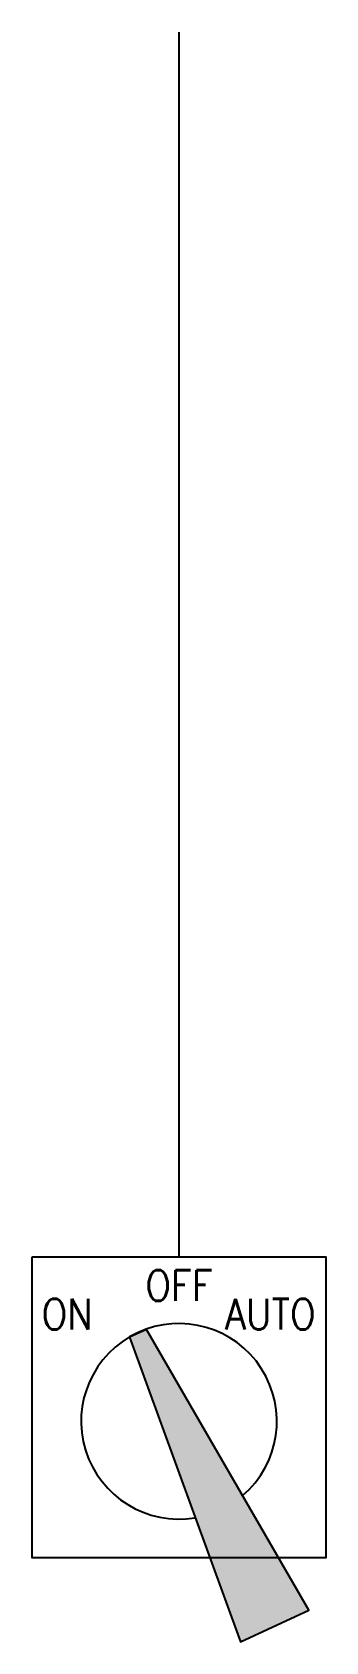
# Model space of a CAD drawing. Header units: inches. Extents: x -0.14 to 0.14, y -1.56 to 0.
import ezdxf
from ezdxf.enums import TextEntityAlignment as Align

# ---------------------------------------------------------------- set-up
doc = ezdxf.new("R2010")
doc.units = ezdxf.units.IN
doc.header["$LTSCALE"] = 0.5
doc.header["$MEASUREMENT"] = 0
doc.styles.add('Simplex', font='simplex.shx')

msp = doc.modelspace()

# ---------------------------------------------------------------- hatches: boundary and pattern name
h = msp.add_hatch(color=256)
h.dxf.hatch_style = 1
h.paths.add_polyline_path([(-0.0481, -1.2683), (0.0596, -1.5642), (0.1259, -1.5333), (-0.0316, -1.2606)])

# ---------------------------------------------------------------- linework, layer by layer
at = {"color": 6}
msp.add_line((0, -1.1901), (0, 0), dxfattribs=at)
msp.add_lwpolyline([(-0.1425, -1.1901), (0.1425, -1.1901), (0.1425, -1.4826), (-0.1425, -1.4826)], close=True)
msp.add_lwpolyline([(-0.0481, -1.2683), (0.0596, -1.5642), (0.1259, -1.5333), (-0.0316, -1.2606), (-0.0481, -1.2683)])
msp.add_arc((0, -1.3499), 0.095, 310.4866, 279.5134)

# ---------------------------------------------------------------- texts
at = {"style": 'Simplex', "width": 0.875}
for s, p in [('OFF', (0, -1.2329)), ('ON', (-0.1086, -1.2608)), ('AUTO', (0.0887, -1.2608))]:
    msp.add_text(s, height=0.03, dxfattribs=at).set_placement(p, align=Align.CENTER)

doc.saveas('drawing.dxf')
